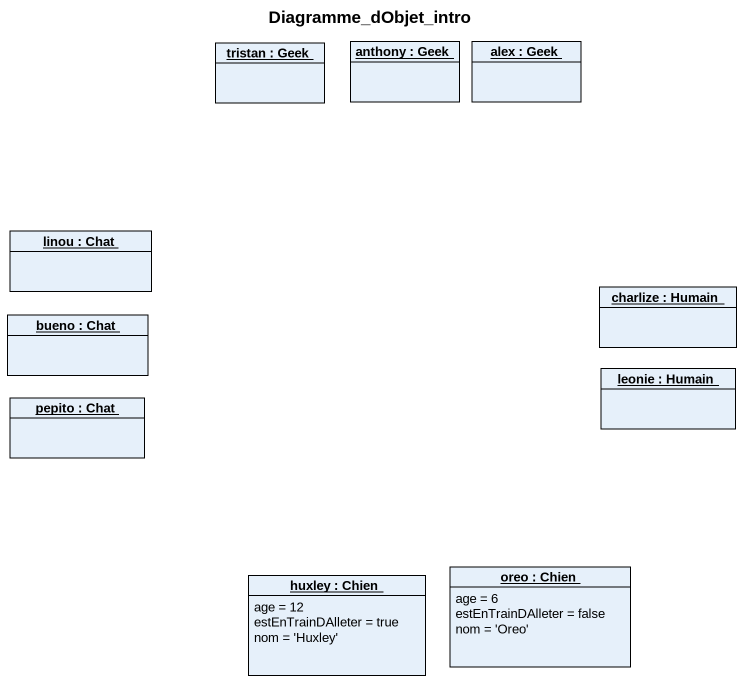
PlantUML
@startuml
title Diagramme_dObjet_intro
hide circle
hide empty members
object "tristan : Geek" as tristan
object "anthony : Geek" as anthony
object "alex : Geek" as alex
object "linou : Chat" as linou
object "charlize : Humain" as charlize
object "bueno : Chat" as bueno
object "pepito : Chat" as pepito
object "leonie : Humain" as leonie
object "huxley : Chien" as huxley {
  age = 12
  estEnTrainDAlleter = true
  nom = 'Huxley'
}
object "oreo : Chien" as oreo {
  age = 6
  estEnTrainDAlleter = false
  nom = 'Oreo'
}
@enduml
